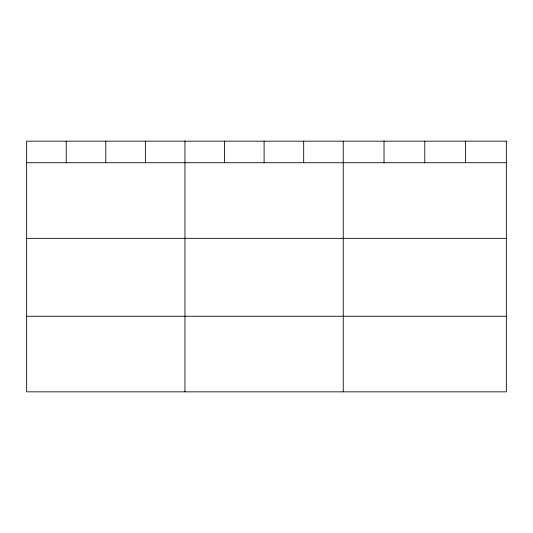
<?xml version="1.0" encoding="UTF-8"?>
<svg xmlns="http://www.w3.org/2000/svg" width="533" height="533" viewBox="0 0 533 533"><rect width="100%" height="100%" fill="white"/><g stroke="black" fill="none" stroke-linecap="round" stroke-linejoin="round"><path stroke-width="0.8" d="M26.65 162.732L506.35 162.732M26.65 238.338L506.35 238.338M26.65 316.236L506.35 316.236M465.575 141.158L465.575 162.732M424.801 141.158L424.801 162.732M384.026 141.158L384.026 162.732M343.252 141.158L343.252 391.842M303.677 141.158L303.677 162.732M264.101 141.158L264.101 162.732M224.526 141.158L224.526 162.732M184.951 141.158L184.951 391.842M145.376 141.158L145.376 162.732M105.801 141.158L105.801 162.732M66.225 141.158L66.225 162.732M506.35 141.158L26.65 141.158L26.65 391.842L506.35 391.842L506.35 141.158"/></g></svg>
